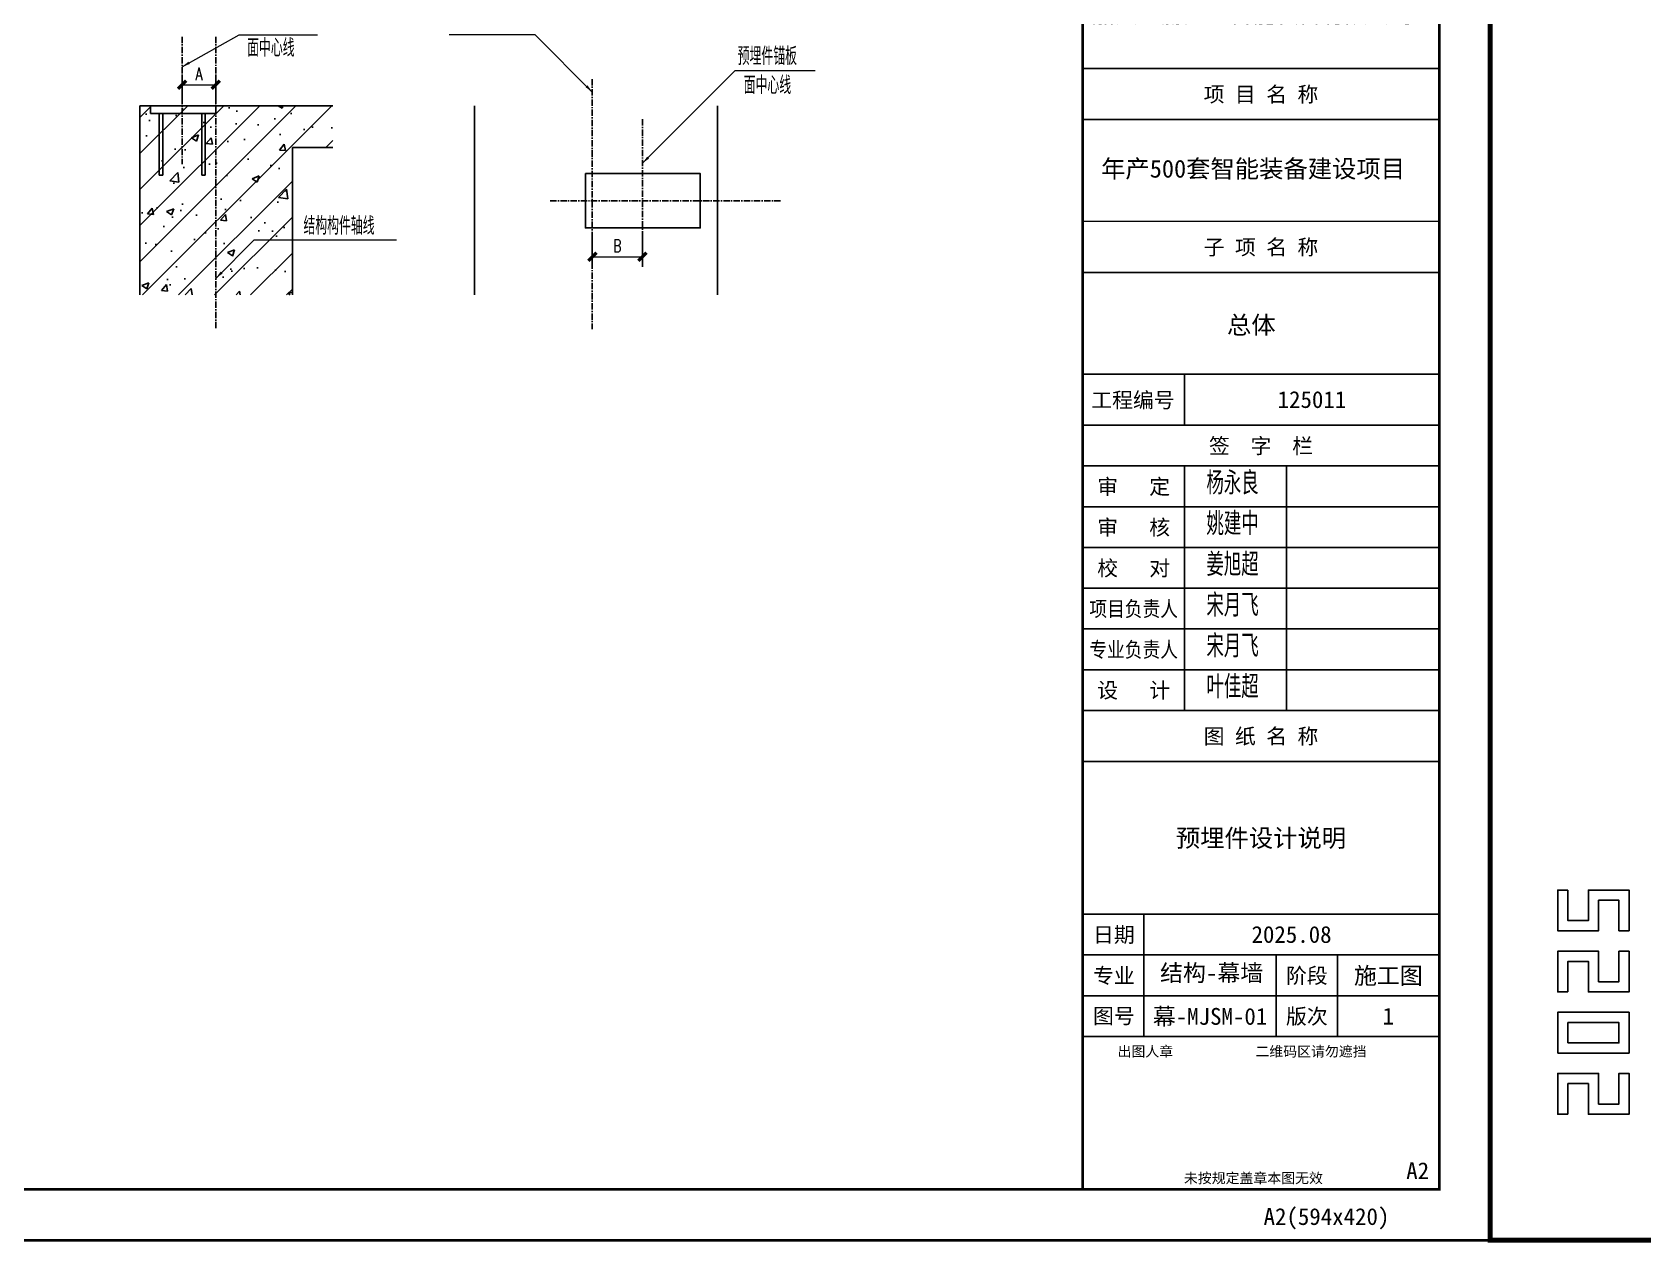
# Model space of a CAD drawing. Extents: x -104256 to -27901, y -155913 to -111823.
# Drawn here: x -89713.6 to -89397.5, y -149689 to -149451.3 of the extents above; entities that cross this region are included whole.
import ezdxf
from ezdxf.enums import TextEntityAlignment as Align

# ---------------------------------------------------------------- set-up
doc = ezdxf.new("R2010")
doc.units = 0
doc.linetypes.add('CENTER', pattern=[2, 1.25, -0.25, 0.25, -0.25])
for name, color, linetype in [('0-cxFrame', 155, 'Continuous'), ('DIM', 173, 'Continuous'), ('DOTE', 1, 'CENTER'), ('fec', 173, 'Continuous'), ('Fill', 8, 'Continuous'), ('qianming', 155, 'Continuous'), ('WALL', 5, 'Continuous')]:
    doc.layers.add(name, color=color, linetype=linetype)
doc.layers.add('0-cxText', color=131, linetype='Continuous', lineweight=25)
doc.styles.add('BZHZ', font='bzxw', dxfattribs={"width": 0.8, "bigfont": 'bzhz'})
doc.styles.add('cx_biaoti', font='')
doc.styles.add('cx_tuming', font='simhei.ttf')
doc.styles.add('cx_tuqian1', font='')
doc.styles.add('DHTEXT-1', font='ROMANS.shx', dxfattribs={"width": 0.7, "bigfont": 'CHINESE.shx'})
doc.styles.add('黑体', font='simhei.ttf', dxfattribs={"height": 12})
doc.styles.get('cx_biaoti').set_extended_font_data('SimSun')
doc.styles.get('cx_tuqian1').set_extended_font_data('SimSun')
doc.dimstyles.new('1', dxfattribs={"dimtxt": 2.5, "dimasz": 1.6, "dimexe": 2, "dimexo": 1, "dimgap": 0.9, "dimtad": 1, "dimdec": 0, "dimzin": 12, "dimdsep": 46, "dimtxsty": 'DHTEXT-1', "dimblk": 'ARCHTICK', "dimcen": 2.5, "dimclrd": 173, "dimclre": 173, "dimclrt": 7, "dimadec": 0, "dimazin": 0, "dimtfac": 1, "dimtdec": 0, "dimtix": 1, "dimtmove": 2, "dimatfit": 3, "dimfxl": 0, "dimlwd": 9, "dimarcsym": 0})
pattern_1 = [(45, (-91533.7856, -150361.865), (-3.535534, 3.535534), []), (50, (-91533.786, -150361.865), (14.345204, -1.25504), [1.5, -16.5]), (355, (-91533.786, -150361.865), (-2.77503, 15.04384), [1.2, -13.2]), (100.4514, (-91532.59, -150361.97), (11.57019, 13.78879), [1.2748, -14.02284]), (46.1842, (-91533.786, -150357.865), (21.34482, -3.31038), [2.25, -24.75]), (96.6356, (-91532.007, -150358.14), (18.69325, 19.48236), [1.9122, -21.03426]), (351.1842, (-91533.786, -150357.865), (18.69324, 19.48237), [1.8, -19.8]), (21, (-91531.786, -150358.865), (11.93814, -8.05238), [1.5, -16.5]), (326, (-91531.786, -150358.865), (4.86631, 14.503), [1.2, -13.2]), (71.4514, (-91530.791, -150359.536), (16.80445, 6.45061), [1.2748, -14.02284]), (37.5, (-91533.7856, -150361.865), (0.243197, 6.657877), [0, -13.04, 0, -13.4, 0, -13.25]), (7.5, (-91533.7856, -150361.865), (5.26139, 7.888234), [0, -7.64, 0, -12.74, 0, -5.05]), (327.5, (-91538.2456, -150361.865), (10.676449, -0.451097), [0, -5, 0, -15.6, 0, -20.7]), (317.5, (-91540.246, -150361.865), (11.663723, 2.0021), [0, -6.5, 0, -10.36, 0, -14.7])]

# ---------------------------------------------------------------- blocks, each defined once
blk = doc.blocks.new('zjcx_lan_qianzi(Dragon)')
for p, q in [((-7000, 4800), (0, 4800)), ((-5000, 4800), (-5000, 0)), ((-3000, 4800), (-3000, 0)), ((-7000, 4000), (0, 4000)), ((-7000, 3200), (0, 3200)), ((-7000, 2400), (0, 2400)), ((-7000, 1600), (0, 1600)), ((-7000, 800), (0, 800))]:
    blk.add_line(p, q)
at = {"const_width": 30}
blk.add_lwpolyline([(-7000, 5600), (0, 5600)], dxfattribs=at)
blk.add_lwpolyline([(-7000, 5600), (0, 5600), (0, 0), (-7000, 0)], close=True, dxfattribs=at)
at = {"style": 'cx_biaoti'}
for s, p in [('签  字  栏', (-3500, 5200)), ('审   定', (-6000, 4400)), ('审   核', (-6000, 3600)), ('校   对', (-6000, 2800)), ('设   计', (-6000, 400))]:
    blk.add_text(s, height=300, dxfattribs=at).set_placement(p, align=Align.MIDDLE)
at = {"style": 'cx_biaoti', "width": 0.85}
for s, p in [('项目负责人', (-6000, 2000)), ('专业负责人', (-6000, 1200))]:
    blk.add_text(s, height=300, dxfattribs=at).set_placement(p, align=Align.MIDDLE)
blk = doc.blocks.new('T-签字(Dragon)')
at = {"layer": '0-cxFrame'}
blk.add_blockref('zjcx_lan_qianzi(Dragon)', (0, 0), dxfattribs=at)
at = {"layer": 'qianming', "style": 'BZHZ', "width": 0.8}
for s, p in [('杨永良', (-4058, 4489)), ('姚建中', (-4058, 3689)), ('姜旭超', (-4058, 2889)), ('宋月飞', (-4058, 2089)), ('宋月飞', (-4058, 1289)), ('叶佳超', (-4058, 489))]:
    blk.add_text(s, height=450, dxfattribs=at).set_placement(p, align=Align.MIDDLE)
blk = doc.blocks.new('zjcx_lan_tuming(Dragon)')
for p, q in [((-7000, 8400), (0, 8400)), ((-5800, 3000), (-5800, 5400)), ((-7000, 4600), (0, 4600)), ((-3200, 3000), (-3200, 4600)), ((-2000, 3000), (-2000, 4600)), ((-7000, 3800), (0, 3800))]:
    blk.add_line(p, q)
at = {"const_width": 30}
for points in [[(-7000, 9400), (0, 9400)], [(-7000, 5400), (0, 5400)], [(-7000, 3000), (0, 3000)], [(-7000, 0), (0, 0)]]:
    blk.add_lwpolyline(points, dxfattribs=at)
blk.add_lwpolyline([(-7000, 9400), (0, 9400), (0, 0), (-7000, 0)], close=True)
at = {"style": 'cx_biaoti'}
for s, p in [('图 纸 名 称', (-3500, 8900)), ('日期', (-6388, 5000)), ('专业', (-6388, 4200)), ('阶段', (-2600, 4200)), ('图号', (-6388, 3400)), ('版次', (-2600, 3400))]:
    blk.add_text(s, height=300, dxfattribs=at).set_placement(p, align=Align.MIDDLE)
for s, p in [('出图人章', (-6316, 2607)), ('二维码区请勿遮挡', (-3609, 2607)), ('未按规定盖章本图无效', (-5013, 120))]:
    blk.add_text(s, height=200, dxfattribs=at).set_placement(p)
blk = doc.blocks.new('T-图签(Dragon)')
blk.add_blockref('zjcx_lan_tuming(Dragon)', (0, 0))
at = {"color": 3, "style": 'cx_biaoti'}
for s, p in [('2025.08', (-2900, 5000)), ('结构-幕墙 ', (-4356, 4254)), ('施工图', (-1000, 4200))]:
    blk.add_text(s, height=330, dxfattribs=at).set_placement(p, align=Align.MIDDLE)
blk = doc.blocks.new('zjcx_lan_xiangmu(Dragon)')
for p, q in [((-7000, 9000), (0, 9000)), ((-7000, 6000), (0, 6000)), ((-7000, 3000), (0, 3000)), ((-5000, 1000), (-5000, 0))]:
    blk.add_line(p, q)
at = {"const_width": 30}
for points in [[(-7000, 10000), (0, 10000)], [(-7000, 7000), (0, 7000)], [(-7000, 7000), (0, 7000)], [(-7000, 4000), (0, 4000)], [(-7000, 4000), (0, 4000)], [(-7000, 1000), (0, 1000)], [(-7000, 0), (0, 0)]]:
    blk.add_lwpolyline(points, dxfattribs=at)
blk.add_lwpolyline([(-7000, 10000), (0, 10000), (0, 0), (-7000, 0)], close=True)
at = {"style": 'cx_biaoti'}
for s, p in [('建 设 单 位', (-3500, 9500)), ('项 目 名 称', (-3500, 6500)), ('子 项 名 称', (-3500, 3500)), ('工程编号', (-6013, 500))]:
    blk.add_text(s, height=300, dxfattribs=at).set_placement(p, align=Align.MIDDLE)
blk = doc.blocks.new('T-项目(Dragon)')
blk.add_blockref('zjcx_lan_xiangmu(Dragon)', (0, 0))
at = {"color": 3, "style": 'cx_tuming'}
for s, height, p in [('嘉兴世赫建达智能装备有限公司', 330, (-6816, 7901)), ('年产500套智能装备建设项目 ', 350, (-6638, 4859)), ('总体', 350, (-4167, 1792))]:
    blk.add_text(s, height=height, dxfattribs=at).set_placement(p)
blk = doc.blocks.new('zjcx_T2(Dragon)')
at = {"layer": '0-cxFrame', "const_width": 50}
blk.add_lwpolyline([(-7000, 40000), (0, 40000), (0, 0), (-7000, 0)], close=True, dxfattribs=at)
at = {"layer": '0-cxFrame'}
for name, p in [('T-项目(Dragon)', (0, 15000)), ('T-签字(Dragon)', (0, 9400)), ('T-图签(Dragon)', (0, 0))]:
    blk.add_blockref(name, p, dxfattribs=at)
blk = doc.blocks.new('TK22.A2 L(Dragon)')
at = {"layer": '0-cxFrame', "color": 7, "const_width": 0.5}
blk.add_lwpolyline([(0, 0), (-594, 0), (-594, 420), (0, 420)], close=True, dxfattribs=at)
at = {"layer": '0-cxFrame', "const_width": 0.5}
for points in [[(-80, 10), (-574, 10), (-574, 410), (-80, 410)], [(-10, 10), (-80, 10), (-80, 410), (-10, 410)]]:
    blk.add_lwpolyline(points, close=True, dxfattribs=at)
at = {"layer": 'Defpoints', "color": 2}
for points in [[(-586.37, 34.37), (-587.37, 34.37), (-587.37, 30.37), (-583.37, 30.37), (-583.37, 33.37), (-581.37, 33.37), (-581.37, 30.37), (-580.37, 30.37), (-580.37, 34.37), (-584.37, 34.37), (-584.37, 31.37), (-586.37, 31.37), (-586.37, 34.37)], [(-586.37, 24.37), (-587.37, 24.37), (-587.37, 28.37), (-583.37, 28.37), (-583.37, 25.37), (-581.37, 25.37), (-581.37, 28.37), (-580.37, 28.37), (-580.37, 24.37), (-584.37, 24.37), (-584.37, 27.37), (-586.37, 27.37), (-586.37, 24.37)], [(-586.37, 12.37), (-587.37, 12.37), (-587.37, 16.37), (-583.37, 16.37), (-583.37, 13.37), (-581.37, 13.37), (-581.37, 16.37), (-580.37, 16.37), (-580.37, 12.37), (-584.37, 12.37), (-584.37, 15.37), (-586.37, 15.37), (-586.37, 12.37)]]:
    blk.add_lwpolyline(points, dxfattribs=at)
for points in [[(-587.37, 18.37), (-587.37, 22.37), (-580.37, 22.37), (-580.37, 18.37)], [(-586.37, 19.37), (-586.37, 21.37), (-581.37, 21.37), (-581.37, 19.37)]]:
    blk.add_lwpolyline(points, close=True, dxfattribs=at)
at = {"layer": '0-cxFrame', "xscale": 0.01, "yscale": 0.01, "zscale": 0.01}
blk.add_blockref('zjcx_T2(Dragon)', (-10, 10), dxfattribs=at)
at = {"style": '黑体', "flags": 4}
blk.add_attdef('图幅', text='', height=3.3, dxfattribs=at).set_placement((-40, 3), align=Align.RIGHT)
at = {"layer": '0-cxFrame', "style": '黑体'}
blk.add_text('(594x420)', height=3.3, dxfattribs=at).set_placement((-40, 3))
at = {"layer": '0-cxText', "flags": 4}
for tag, height, style, p in [('建设单位', 3.5, 'cx_tuming', (-45, 240)), ('项目名称', 3.5, 'cx_tuming', (-45, 210)), ('子项名称', 3.5, 'cx_tuming', (-45, 180)), ('工程编号', 3.3, 'cx_tuqian1', (-35, 165)), ('图名1', 3.5, 'cx_tuming', (-45, 87)), ('图名2', 3.5, 'cx_tuming', (-45, 79)), ('图名3', 3.5, 'cx_tuming', (-45, 71)), ('出图日期', 3.3, 'cx_tuqian1', (-39, 60)), ('专业', 3.3, 'cx_tuqian1', (-55, 52)), ('图号', 3.3, 'cx_tuqian1', (-55, 44)), ('版次', 3.3, 'cx_tuqian1', (-20, 44))]:
    blk.add_attdef(tag, text='', height=height, dxfattribs=dict(at, style=style)).set_placement(p, align=Align.MIDDLE)
at = {"layer": 'Defpoints', "color": 6, "flags": 4}
for tag, height, style, p in [('tufu', 3.3, '黑体', (-12, 12)), ('dwfname', 4, 'cx_tuqian1', (-80, 3))]:
    blk.add_attdef(tag, text='', height=height, dxfattribs=dict(at, style=style)).set_placement(p, align=Align.RIGHT)
blk = doc.blocks.new('_ArchTick')
at = {"color": 0, "linetype": 'ByBlock', "const_width": 0.4}
blk.add_lwpolyline([(-0.5, -0.5), (0.5, 0.5)], dxfattribs=at)
blk = doc.blocks.new('*D28')
at = {"layer": 'Defpoints', "color": 0, "transparency": 16777216}
for p in [(-89603.66, -149489.77), (-89593.83, -149489.77), (-89593.83, -149495.43)]:
    blk.add_point(p, dxfattribs=at)
at = {"layer": 'DIM', "color": 173, "lineweight": -2, "transparency": 16777216}
for p, q in [((-89603.66, -149490.77), (-89603.66, -149497.43)), ((-89593.83, -149490.77), (-89593.83, -149497.43))]:
    blk.add_line(p, q, dxfattribs=at)
at = {"layer": 'DIM', "color": 173, "lineweight": 9, "transparency": 16777216}
blk.add_line((-89603.66, -149495.43), (-89593.83, -149495.43), dxfattribs=at)
at = {"layer": 'DIM', "color": 173, "lineweight": 9, "transparency": 16777216, "xscale": 1.6, "yscale": 1.6, "zscale": 1.6, "rotation": 180}
blk.add_blockref('_ArchTick', (-89603.66, -149495.43), dxfattribs=at)
at = {"layer": 'DIM', "color": 173, "lineweight": 9, "transparency": 16777216, "xscale": 1.6, "yscale": 1.6, "zscale": 1.6}
blk.add_blockref('_ArchTick', (-89593.83, -149495.43), dxfattribs=at)
at = {"layer": 'DIM', "color": 7, "transparency": 16777216, "insert": (-89598.74, -149493.28), "char_height": 2.5, "attachment_point": 5, "style": 'DHTEXT-1'}
blk.add_mtext('B', dxfattribs=at)
blk = doc.blocks.new('*D29')
at = {"layer": 'Defpoints', "color": 0, "transparency": 16777216}
for p in [(-89677.57, -149461.65), (-89684.2, -149465.77), (-89677.57, -149465.77)]:
    blk.add_point(p, dxfattribs=at)
at = {"layer": 'DIM', "color": 173, "lineweight": -2, "transparency": 16777216}
for p, q in [((-89684.2, -149464.77), (-89684.2, -149459.65)), ((-89677.57, -149464.77), (-89677.57, -149459.65))]:
    blk.add_line(p, q, dxfattribs=at)
at = {"layer": 'DIM', "color": 173, "lineweight": 9, "transparency": 16777216}
blk.add_line((-89684.2, -149461.65), (-89677.57, -149461.65), dxfattribs=at)
at = {"layer": 'DIM', "color": 173, "lineweight": 9, "transparency": 16777216, "xscale": 1.6, "yscale": 1.6, "zscale": 1.6, "rotation": 180}
blk.add_blockref('_ArchTick', (-89684.2, -149461.65), dxfattribs=at)
at = {"layer": 'DIM', "color": 173, "lineweight": 9, "transparency": 16777216, "xscale": 1.6, "yscale": 1.6, "zscale": 1.6}
blk.add_blockref('_ArchTick', (-89677.57, -149461.65), dxfattribs=at)
at = {"layer": 'DIM', "color": 7, "transparency": 16777216, "insert": (-89680.88, -149459.5), "char_height": 2.5, "attachment_point": 5, "style": 'DHTEXT-1'}
blk.add_mtext('A', dxfattribs=at)

msp = doc.modelspace()

# ---------------------------------------------------------------- hatches: boundary and pattern name
at = {"layer": 'Fill'}
h = msp.add_hatch(dxfattribs=at)
h.set_pattern_fill('钢筋混凝土', color=256, scale=2, style=0)
h.set_pattern_definition(pattern_1)
h.paths.add_polyline_path([(-89662.55, -149502.91), (-89692.5, -149502.91), (-89692.5, -149465.77), (-89662.55, -149465.77)])
h = msp.add_hatch(dxfattribs=at)
h.set_pattern_fill('钢筋混凝土', color=256, scale=2, style=0)
h.set_pattern_definition(pattern_1)
h.paths.add_polyline_path([(-89662.55, -149474), (-89654.59, -149474), (-89654.59, -149465.77), (-89662.55, -149465.77)])

# ---------------------------------------------------------------- linework, layer by layer
for p, q in [((-89690.42, -149465.77, 0.84), (-89690.42, -149467.29, 0.84)), ((-89677.57, -149465.77, 0.84), (-89677.57, -149467.29, 0.84)), ((-89690.42, -149467.29, 0.84), (-89677.57, -149467.29, 0.84)), ((-89688.67, -149467.29, 0.84), (-89688.67, -149479.41, 0.84)), ((-89687.99, -149467.29, 0.84), (-89687.99, -149479.41, 0.84)), ((-89680.31, -149467.29, 0.84), (-89680.31, -149479.41, 0.84)), ((-89679.64, -149467.29, 0.84), (-89679.64, -149479.41, 0.84)), ((-89688.67, -149479.41, 0.84), (-89687.99, -149479.41, 0.84)), ((-89680.31, -149479.41, 0.84), (-89679.64, -149479.41, 0.84))]:
    msp.add_line(p, q)
at = {"elevation": 0.84}
msp.add_lwpolyline([(-89605.03, -149479.1), (-89582.48, -149479.1), (-89582.48, -149489.77), (-89605.03, -149489.77)], close=True, dxfattribs=at)
for p in [(-89684.2, -149465.77, 0.84), (-89677.57, -149465.77, 0.84)]:
    msp.add_point(p)
at = {"layer": 'DOTE'}
for p, q in [((-89684.2, -149452.22, 0.84), (-89684.2, -149477.22, 0.84)), ((-89677.57, -149452.22, 0.84), (-89677.57, -149509.64, 0.84)), ((-89603.66, -149460.53, 0.84), (-89603.66, -149509.64, 0.84)), ((-89593.83, -149468.41, 0.84), (-89593.83, -149495.56, 0.84)), ((-89611.94, -149484.44, 0.84), (-89566.55, -149484.44, 0.84))]:
    msp.add_line(p, q, dxfattribs=at)
at = {"layer": 'WALL'}
for p, q in [((-89692.5, -149465.77, 0.84), (-89654.59, -149465.77, 0.84)), ((-89692.5, -149465.77, 0.84), (-89692.5, -149502.91, 0.84)), ((-89626.78, -149465.77, 0.84), (-89626.78, -149502.91, 0.84)), ((-89579.09, -149465.77, 0.84), (-89579.09, -149502.91, 0.84)), ((-89662.55, -149474, 0.84), (-89654.59, -149474, 0.84)), ((-89662.55, -149474, 0.84), (-89662.55, -149502.91, 0.84))]:
    msp.add_line(p, q, dxfattribs=at)

# ---------------------------------------------------------------- block references
at = {"layer": '0-cxFrame', "xscale": 2, "yscale": 2, "zscale": 2}
msp.add_blockref('TK22.A2 L(Dragon)', (-88239.4, -149688.48), dxfattribs=at)
at = {"layer": '0-cxFrame'}
ref = msp.add_blockref('TK22.A2 L(Dragon)', (-89427.4, -149688.48), dxfattribs=at)
ref.add_attrib('图名2', '预埋件设计说明', dxfattribs={"layer": '0-cxText', "height": 3.5, "style": 'cx_tuming'}).set_placement((-89472.4, -149609.48), align=Align.MIDDLE)
ref.add_attrib('工程编号', '125011', dxfattribs={"layer": '0-cxText', "height": 3.3, "style": 'cx_tuqian1'}).set_placement((-89462.4, -149523.48), align=Align.MIDDLE)
ref.add_attrib('图号', '幕-MJSM-01', dxfattribs={"layer": '0-cxText', "height": 3.3, "style": 'cx_tuqian1'}).set_placement((-89482.4, -149644.48), align=Align.MIDDLE)
ref.add_attrib('版次', '1', dxfattribs={"layer": '0-cxText', "height": 3.3, "style": 'cx_tuqian1'}).set_placement((-89447.4, -149644.48), align=Align.MIDDLE)
ref.add_attrib('图幅', 'A2', dxfattribs={"layer": '0', "height": 3.3, "style": '黑体'}).set_placement((-89467.4, -149685.48), align=Align.RIGHT)
ref.add_attrib('tufu', 'A2', dxfattribs={"layer": 'Defpoints', "color": 6, "height": 3.3, "style": '黑体'}).set_placement((-89439.4, -149676.48), align=Align.RIGHT)

# ---------------------------------------------------------------- texts
at = {"style": 'DHTEXT-1', "width": 0.7}
for s, p in [('面中心线', (-89671.42, -149456.15, 0.84)), ('预埋件锚板', (-89575.13, -149457.79, 0.84)), ('面中心线', (-89573.94, -149463.49, 0.84)), ('结构构件轴线', (-89660.37, -149491.09, 0.84))]:
    msp.add_text(s, height=3.5, dxfattribs=at).set_placement(p)

# ---------------------------------------------------------------- dimensions: what is measured, and where the dimension line sits
at = {"layer": 'DIM'}
for base, p1, p2, text, picture, middle in [((-89677.57, -149461.65, 0.84), (-89684.2, -149465.77, 0.84), (-89677.57, -149465.77, 0.84), 'A', '*D29', (-89680.88, -149459.5, 0.84)), ((-89593.83, -149495.43, 0.84), (-89603.66, -149489.77, 0.84), (-89593.83, -149489.77, 0.84), 'B', '*D28', (-89598.74, -149493.28, 0.84))]:
    dim = msp.add_linear_dim(base=base, p1=p1, p2=p2, text=text, dimstyle='1', dxfattribs=at)
    dim.commit()
    dim.dimension.update_dxf_attribs({"geometry": picture, "text_midpoint": middle})

# ---------------------------------------------------------------- leaders
at = {"layer": 'fec', "linetype": 'Continuous'}
for points in [[(-89684.2, -149458.13, 0.84), (-89673.01, -149451.88, 0.84), (-89657.61, -149451.88, 0.84)], [(-89603.66, -149463.09, 0.84), (-89614.87, -149451.88, 0.84), (-89631.75, -149451.88, 0.84)], [(-89593.83, -149477.08, 0.84), (-89575.63, -149458.89, 0.84), (-89559.94, -149458.89, 0.84)]]:
    msp.add_leader(points, dimstyle='1', dxfattribs=at)
at = {"layer": 'fec'}
msp.add_leader([(-89677.57, -149499.66, 0.84), (-89670.02, -149492.12, 0.84), (-89642.08, -149492.12, 0.84)], dimstyle='1', dxfattribs=at)

doc.saveas('drawing.dxf')
